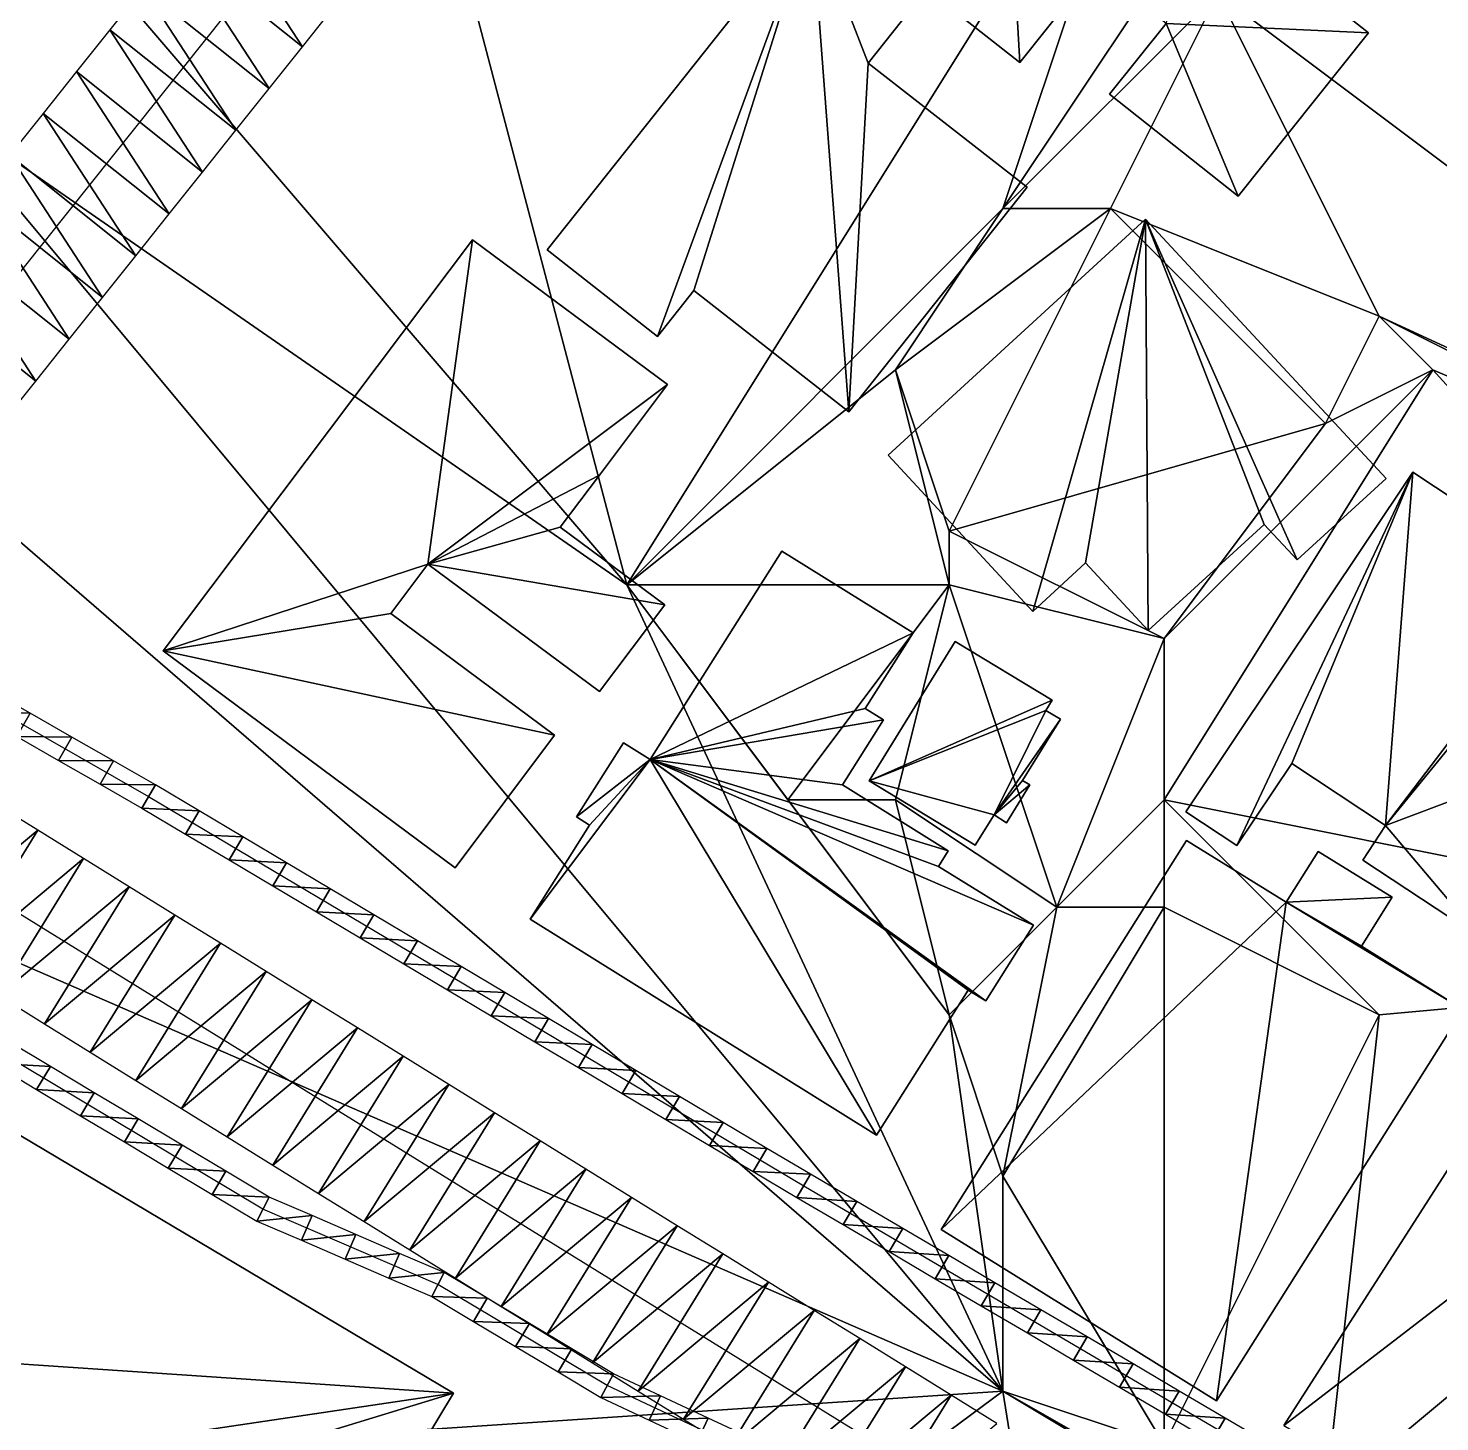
# Model space of a CAD drawing. Header units: metres. Extents: x -1103 to 901, y -902 to 905.
# Drawn here: x -1052.3 to -999.7, y 146.9 to 198.7 of the extents above; entities that cross this region are included whole.
import ezdxf

# ---------------------------------------------------------------- set-up
doc = ezdxf.new("R2010")
doc.units = ezdxf.units.M
for name, color, linetype in [('OSM_BUILDING_FOOTPRINTS', 7, 'CONTINUOUS'), ('OSM_BUILDING_ROOFS', 1, 'CONTINUOUS'), ('OSM_BUILDING_WALLS', 8, 'CONTINUOUS'), ('OSM_PATH_AXES', 30, 'CONTINUOUS'), ('OSM_PATH_SURFACE', 30, 'CONTINUOUS'), ('OSM_ROAD_AXES', 2, 'CONTINUOUS'), ('OSM_ROAD_SURFACE', 9, 'CONTINUOUS'), ('OSM_TERRAIN', 3, 'CONTINUOUS')]:
    doc.layers.add(name, color=color, linetype=linetype)

msp = doc.modelspace()

# ---------------------------------------------------------------- linework, layer by layer
at = {"layer": 'OSM_BUILDING_FOOTPRINTS'}
for points in [[(-1022.108, 202.735, 16.074), (-1016.106, 210.266, 16.074), (-1015.343, 211.217, 16.074), (-1013.011, 209.381, 16.074), (-1013.365, 208.95, 16.074), (-1008.954, 205.489, 16.074), (-1010.225, 203.896, 16.074), (-1015.365, 197.438, 16.074), (-1022.108, 202.735, 16.074)], [(-1012.038, 196.254, 16.247), (-1009.927, 198.886, 16.247), (-1012.104, 200.612, 16.247), (-1009.363, 204.051, 16.247), (-1002.388, 198.533, 16.247), (-1007.241, 192.461, 16.247), (-1012.038, 196.254, 16.247)], [(-1032.963, 190.459, 16.047), (-1023.125, 202.856, 16.047), (-1019.157, 199.749, 16.047), (-1021.014, 197.415, 16.047), (-1015.1, 192.793, 16.047), (-1021.732, 184.432, 16.047), (-1027.502, 188.955, 16.047), (-1028.862, 187.241, 16.047), (-1032.963, 190.459, 16.047)], [(-1020.273, 182.818, 16.334), (-1010.689, 191.599, 16.334), (-1001.736, 181.955, 16.334), (-1005.052, 178.925, 16.334), (-1006.279, 180.241, 16.334), (-1010.59, 176.304, 16.334), (-1012.922, 178.814, 16.334), (-1014.89, 177.012, 16.334), (-1020.273, 182.818, 16.334)], [(-1047.255, 175.54, 16), (-1035.737, 190.835, 16), (-1028.486, 185.449, 16), (-1031.017, 182.076, 16), (-1032.476, 180.141, 16), (-1028.585, 177.255, 16), (-1031.017, 174.025, 16), (-1037.406, 178.77, 16), (-1038.788, 176.934, 16), (-1032.686, 172.4, 16), (-1036.389, 167.467, 16), (-1047.255, 175.54, 16)], [(-1009.197, 169.558, 16.932), (-1000.741, 182.188, 16.932), (-994.761, 178.24, 16.932), (-997.115, 174.723, 16.932), (-993.324, 172.224, 16.932), (-998.242, 164.88, 16.932), (-1002.609, 167.756, 16.932), (-1001.758, 169.038, 16.932), (-1005.251, 171.35, 16.932), (-1007.295, 168.297, 16.932), (-1009.197, 169.558, 16.932)], [(-1024.23, 179.256, 16.058), (-1019.344, 176.215, 16.058), (-1021.124, 173.395, 16.058), (-1020.45, 172.975, 16.058), (-1021.975, 170.553, 16.058), (-1018.04, 168.098, 16.058), (-1018.404, 167.523, 16.058), (-1014.867, 165.333, 16.058), (-1016.636, 162.524, 16.058), (-1017.288, 162.922, 16.058), (-1020.703, 157.526, 16.058), (-1033.592, 165.554, 16.058), (-1031.382, 169.06, 16.058), (-1031.868, 169.37, 16.058), (-1030.122, 172.123, 16.058), (-1029.127, 171.504, 16.058), (-1024.23, 179.256, 16.058)], [(-1020.98, 170.708, 16.302), (-1017.034, 168.308, 16.302), (-1016.326, 169.436, 16.302), (-1015.862, 169.149, 16.302), (-1015, 170.553, 16.302), (-1015.276, 170.719, 16.302), (-1013.861, 172.997, 16.302), (-1014.403, 173.318, 16.302), (-1014.171, 173.705, 16.302), (-1017.775, 175.895, 16.302), (-1020.98, 170.708, 16.302)], [(-998.917, 157.05, 16.455), (-1005.549, 146.721, 16.455), (-989.432, 137.189, 16.455), (-982.225, 138.206, 16.455), (-961.544, 159.208, 16.455), (-961.433, 163.642, 16.455), (-980.744, 174.878, 16.455), (-984.403, 167.269, 16.455), (-980.059, 165.345, 16.455), (-978.92, 166.595, 16.455), (-973.316, 162.503, 16.455), (-976.632, 157.173, 16.455), (-980.976, 160.91, 16.455), (-987.94, 154.441, 16.455), (-986.116, 152.859, 16.455), (-987.144, 151.941, 16.455), (-994.23, 155.923, 16.455), (-994.915, 154.894, 16.455), (-998.917, 157.05, 16.455)], [(-1009.164, 168.485, 16.377), (-1005.461, 166.185, 16.377), (-1004.267, 168.076, 16.377), (-1001.514, 166.373, 16.377), (-1002.653, 164.548, 16.377), (-998.872, 162.193, 16.377), (-1008.047, 147.639, 16.377), (-1018.294, 154.009, 16.377), (-1009.164, 168.485, 16.377)], [(-1060.685, 162.324, 16), (-1036.455, 147.915, 16), (-1043.363, 136.458, 16), (-1051.842, 141.501, 16), (-1050.57, 143.602, 16), (-1053.566, 145.382, 16), (-1054.837, 143.281, 16), (-1056.363, 144.188, 16), (-1056.86, 143.369, 16), (-1068.091, 150.049, 16), (-1060.685, 162.324, 16)]]:
    msp.add_polyline3d(points, close=True, dxfattribs=at)
at = {"layer": 'OSM_BUILDING_ROOFS'}
for points in [[(-1016.106, 210.266, 30.874), (-1022.108, 202.735, 30.874), (-1015.365, 197.438, 30.874)], [(-1016.106, 210.266, 30.874), (-1015.365, 197.438, 30.874), (-1010.225, 203.896, 30.874)], [(-1009.927, 198.886, 27.847), (-1002.388, 198.533, 27.847), (-1009.363, 204.051, 27.847)], [(-1023.125, 202.856, 30.847), (-1032.963, 190.459, 30.847), (-1028.862, 187.241, 30.847)], [(-1023.125, 202.856, 30.847), (-1028.862, 187.241, 30.847), (-1027.502, 188.955, 30.847)], [(-1023.125, 202.856, 30.847), (-1027.502, 188.955, 30.847), (-1021.732, 184.432, 30.847)], [(-1021.014, 197.415, 30.847), (-1019.157, 199.749, 30.847), (-1023.125, 202.856, 30.847)], [(-1021.014, 197.415, 30.847), (-1023.125, 202.856, 30.847), (-1021.732, 184.432, 30.847)], [(-1009.927, 198.886, 27.847), (-1012.038, 196.254, 27.847), (-1007.241, 192.461, 27.847)], [(-1009.927, 198.886, 27.847), (-1007.241, 192.461, 27.847), (-1002.388, 198.533, 27.847)], [(-1021.732, 184.432, 30.847), (-1015.1, 192.793, 30.847), (-1021.014, 197.415, 30.847)], [(-1010.689, 191.599, 31.134), (-1020.273, 182.818, 31.134), (-1014.89, 177.012, 31.134)], [(-1010.689, 191.599, 31.134), (-1014.89, 177.012, 31.134), (-1012.922, 178.814, 31.134)], [(-1010.689, 191.599, 31.134), (-1012.922, 178.814, 31.134), (-1010.59, 176.304, 31.134)], [(-1010.689, 191.599, 31.134), (-1010.59, 176.304, 31.134), (-1006.279, 180.241, 31.134)], [(-1010.689, 191.599, 31.134), (-1006.279, 180.241, 31.134), (-1005.052, 178.925, 31.134)], [(-1010.689, 191.599, 31.134), (-1005.052, 178.925, 31.134), (-1001.736, 181.955, 31.134)], [(-1037.406, 178.77, 27.6), (-1035.737, 190.835, 27.6), (-1047.255, 175.54, 27.6)], [(-1037.406, 178.77, 27.6), (-1028.486, 185.449, 27.6), (-1035.737, 190.835, 27.6)], [(-1037.406, 178.77, 27.6), (-1031.017, 182.076, 27.6), (-1028.486, 185.449, 27.6)], [(-1037.406, 178.77, 27.6), (-1032.476, 180.141, 27.6), (-1031.017, 182.076, 27.6)], [(-1000.741, 182.188, 31.732), (-1009.197, 169.558, 31.732), (-1007.295, 168.297, 31.732)], [(-1000.741, 182.188, 31.732), (-1007.295, 168.297, 31.732), (-1005.251, 171.35, 31.732)], [(-1000.741, 182.188, 31.732), (-1005.251, 171.35, 31.732), (-1001.758, 169.038, 31.732)], [(-1001.758, 169.038, 31.732), (-994.761, 178.24, 31.732), (-1000.741, 182.188, 31.732)], [(-1037.406, 178.77, 27.6), (-1028.585, 177.255, 27.6), (-1032.476, 180.141, 27.6)], [(-1019.344, 176.215, 30.858), (-1024.23, 179.256, 30.858), (-1029.127, 171.504, 30.858)], [(-1047.255, 175.54, 27.6), (-1038.788, 176.934, 27.6), (-1037.406, 178.77, 27.6)], [(-1037.406, 178.77, 27.6), (-1031.017, 174.025, 27.6), (-1028.585, 177.255, 27.6)], [(-1001.758, 169.038, 31.732), (-997.115, 174.723, 31.732), (-994.761, 178.24, 31.732)], [(-1047.255, 175.54, 27.6), (-1032.686, 172.4, 27.6), (-1038.788, 176.934, 27.6)], [(-1029.127, 171.504, 30.858), (-1021.124, 173.395, 30.858), (-1019.344, 176.215, 30.858)], [(-1047.255, 175.54, 27.6), (-1036.389, 167.467, 27.6), (-1032.686, 172.4, 27.6)], [(-1014.171, 173.705, 26.302), (-1017.775, 175.895, 26.302), (-1020.98, 170.708, 26.302)], [(-1001.758, 169.038, 31.732), (-993.324, 172.224, 31.732), (-997.115, 174.723, 31.732)], [(-1029.127, 171.504, 30.858), (-1020.45, 172.975, 30.858), (-1021.124, 173.395, 30.858)], [(-1014.403, 173.318, 26.302), (-1014.171, 173.705, 26.302), (-1020.98, 170.708, 26.302)], [(-1029.127, 171.504, 30.858), (-1021.975, 170.553, 30.858), (-1020.45, 172.975, 30.858)], [(-1014.403, 173.318, 26.302), (-1020.98, 170.708, 26.302), (-1016.326, 169.436, 26.302)], [(-1016.326, 169.436, 26.302), (-1013.861, 172.997, 26.302), (-1014.403, 173.318, 26.302)], [(-1016.326, 169.436, 26.302), (-1015.276, 170.719, 26.302), (-1013.861, 172.997, 26.302)], [(-1029.127, 171.504, 30.858), (-1030.122, 172.123, 30.858), (-1031.868, 169.37, 30.858)], [(-1001.758, 169.038, 31.732), (-998.242, 164.88, 31.732), (-993.324, 172.224, 31.732)], [(-1029.127, 171.504, 30.858), (-1031.382, 169.06, 30.858), (-1033.592, 165.554, 30.858)], [(-1029.127, 171.504, 30.858), (-1033.592, 165.554, 30.858), (-1020.703, 157.526, 30.858)], [(-1029.127, 171.504, 30.858), (-1031.868, 169.37, 30.858), (-1031.382, 169.06, 30.858)], [(-1029.127, 171.504, 30.858), (-1020.703, 157.526, 30.858), (-1017.288, 162.922, 30.858)], [(-1029.127, 171.504, 30.858), (-1017.288, 162.922, 30.858), (-1016.636, 162.524, 30.858)], [(-1029.127, 171.504, 30.858), (-1016.636, 162.524, 30.858), (-1014.867, 165.333, 30.858)], [(-1029.127, 171.504, 30.858), (-1014.867, 165.333, 30.858), (-1018.404, 167.523, 30.858)], [(-1029.127, 171.504, 30.858), (-1018.404, 167.523, 30.858), (-1018.04, 168.098, 30.858)], [(-1029.127, 171.504, 30.858), (-1018.04, 168.098, 30.858), (-1021.975, 170.553, 30.858)], [(-1020.98, 170.708, 26.302), (-1017.034, 168.308, 26.302), (-1016.326, 169.436, 26.302)], [(-1016.326, 169.436, 26.302), (-1015, 170.553, 26.302), (-1015.276, 170.719, 26.302)], [(-1016.326, 169.436, 26.302), (-1015.862, 169.149, 26.302), (-1015, 170.553, 26.302)], [(-1001.758, 169.038, 31.732), (-1002.609, 167.756, 31.732), (-998.242, 164.88, 31.732)], [(-1005.461, 166.185, 27.977), (-1009.164, 168.485, 27.977), (-1018.294, 154.009, 27.977)], [(-1005.461, 166.185, 27.977), (-1001.514, 166.373, 27.977), (-1004.267, 168.076, 27.977)], [(-1005.461, 166.185, 27.977), (-1018.294, 154.009, 27.977), (-1008.047, 147.639, 27.977)], [(-1005.461, 166.185, 27.977), (-1008.047, 147.639, 27.977), (-998.872, 162.193, 27.977)], [(-1005.461, 166.185, 27.977), (-1002.653, 164.548, 27.977), (-1001.514, 166.373, 27.977)], [(-1005.461, 166.185, 27.977), (-998.872, 162.193, 27.977), (-1002.653, 164.548, 27.977)], [(-1036.455, 147.915, 27.6), (-1060.685, 162.324, 27.6), (-1068.091, 150.049, 27.6)], [(-994.915, 154.894, 31.255), (-998.917, 157.05, 31.255), (-1005.549, 146.721, 31.255)], [(-994.915, 154.894, 31.255), (-1005.549, 146.721, 31.255), (-989.432, 137.189, 31.255)], [(-1053.566, 145.382, 27.6), (-1036.455, 147.915, 27.6), (-1068.091, 150.049, 27.6)], [(-1053.566, 145.382, 27.6), (-1050.57, 143.602, 27.6), (-1036.455, 147.915, 27.6)], [(-1050.57, 143.602, 27.6), (-1043.363, 136.458, 27.6), (-1036.455, 147.915, 27.6)]]:
    msp.add_3dface(points, dxfattribs=at)
at = {"layer": 'OSM_BUILDING_WALLS'}
for points in [[(-1015.365, 197.438, 16.074), (-1010.225, 203.896, 16.074), (-1010.225, 203.896, 30.874)], [(-1015.365, 197.438, 16.074), (-1010.225, 203.896, 30.874), (-1015.365, 197.438, 30.874)], [(-1002.388, 198.533, 16.247), (-1009.363, 204.051, 16.247), (-1009.363, 204.051, 27.847)], [(-1002.388, 198.533, 16.247), (-1009.363, 204.051, 27.847), (-1002.388, 198.533, 27.847)], [(-1023.125, 202.856, 16.047), (-1032.963, 190.459, 16.047), (-1032.963, 190.459, 30.847)], [(-1023.125, 202.856, 16.047), (-1032.963, 190.459, 30.847), (-1023.125, 202.856, 30.847)], [(-1022.108, 202.735, 16.074), (-1015.365, 197.438, 16.074), (-1015.365, 197.438, 30.874)], [(-1022.108, 202.735, 16.074), (-1015.365, 197.438, 30.874), (-1022.108, 202.735, 30.874)], [(-1021.014, 197.415, 16.047), (-1019.157, 199.749, 16.047), (-1019.157, 199.749, 30.847)], [(-1021.014, 197.415, 16.047), (-1019.157, 199.749, 30.847), (-1021.014, 197.415, 30.847)], [(-1009.927, 198.886, 16.247), (-1012.038, 196.254, 16.247), (-1012.038, 196.254, 27.847)], [(-1009.927, 198.886, 16.247), (-1012.038, 196.254, 27.847), (-1009.927, 198.886, 27.847)], [(-1007.241, 192.461, 16.247), (-1002.388, 198.533, 16.247), (-1002.388, 198.533, 27.847)], [(-1007.241, 192.461, 16.247), (-1002.388, 198.533, 27.847), (-1007.241, 192.461, 27.847)], [(-1015.1, 192.793, 16.047), (-1021.014, 197.415, 16.047), (-1021.014, 197.415, 30.847)], [(-1015.1, 192.793, 16.047), (-1021.014, 197.415, 30.847), (-1015.1, 192.793, 30.847)], [(-1012.038, 196.254, 16.247), (-1007.241, 192.461, 16.247), (-1007.241, 192.461, 27.847)], [(-1012.038, 196.254, 16.247), (-1007.241, 192.461, 27.847), (-1012.038, 196.254, 27.847)], [(-1021.732, 184.432, 16.047), (-1015.1, 192.793, 16.047), (-1015.1, 192.793, 30.847)], [(-1021.732, 184.432, 16.047), (-1015.1, 192.793, 30.847), (-1021.732, 184.432, 30.847)], [(-1010.689, 191.599, 16.334), (-1020.273, 182.818, 16.334), (-1020.273, 182.818, 31.134)], [(-1010.689, 191.599, 16.334), (-1020.273, 182.818, 31.134), (-1010.689, 191.599, 31.134)], [(-1001.736, 181.955, 16.334), (-1010.689, 191.599, 16.334), (-1010.689, 191.599, 31.134)], [(-1001.736, 181.955, 16.334), (-1010.689, 191.599, 31.134), (-1001.736, 181.955, 31.134)], [(-1035.737, 190.835, 16), (-1047.255, 175.54, 16), (-1047.255, 175.54, 27.6)], [(-1035.737, 190.835, 16), (-1047.255, 175.54, 27.6), (-1035.737, 190.835, 27.6)], [(-1028.486, 185.449, 16), (-1035.737, 190.835, 16), (-1035.737, 190.835, 27.6)], [(-1028.486, 185.449, 16), (-1035.737, 190.835, 27.6), (-1028.486, 185.449, 27.6)], [(-1032.963, 190.459, 16.047), (-1028.862, 187.241, 16.047), (-1028.862, 187.241, 30.847)], [(-1032.963, 190.459, 16.047), (-1028.862, 187.241, 30.847), (-1032.963, 190.459, 30.847)], [(-1028.862, 187.241, 16.047), (-1027.502, 188.955, 16.047), (-1027.502, 188.955, 30.847)], [(-1028.862, 187.241, 16.047), (-1027.502, 188.955, 30.847), (-1028.862, 187.241, 30.847)], [(-1027.502, 188.955, 16.047), (-1021.732, 184.432, 16.047), (-1021.732, 184.432, 30.847)], [(-1027.502, 188.955, 16.047), (-1021.732, 184.432, 30.847), (-1027.502, 188.955, 30.847)], [(-1031.017, 182.076, 16), (-1028.486, 185.449, 16), (-1028.486, 185.449, 27.6)], [(-1031.017, 182.076, 16), (-1028.486, 185.449, 27.6), (-1031.017, 182.076, 27.6)], [(-1020.273, 182.818, 16.334), (-1014.89, 177.012, 16.334), (-1014.89, 177.012, 31.134)], [(-1020.273, 182.818, 16.334), (-1014.89, 177.012, 31.134), (-1020.273, 182.818, 31.134)], [(-1032.476, 180.141, 16), (-1031.017, 182.076, 16), (-1031.017, 182.076, 27.6)], [(-1032.476, 180.141, 16), (-1031.017, 182.076, 27.6), (-1032.476, 180.141, 27.6)], [(-1000.741, 182.188, 16.932), (-1009.197, 169.558, 16.932), (-1009.197, 169.558, 31.732)], [(-1000.741, 182.188, 16.932), (-1009.197, 169.558, 31.732), (-1000.741, 182.188, 31.732)], [(-1005.052, 178.925, 16.334), (-1001.736, 181.955, 16.334), (-1001.736, 181.955, 31.134)], [(-1005.052, 178.925, 16.334), (-1001.736, 181.955, 31.134), (-1005.052, 178.925, 31.134)], [(-994.761, 178.24, 16.932), (-1000.741, 182.188, 16.932), (-1000.741, 182.188, 31.732)], [(-994.761, 178.24, 16.932), (-1000.741, 182.188, 31.732), (-994.761, 178.24, 31.732)], [(-1010.59, 176.304, 16.334), (-1006.279, 180.241, 16.334), (-1006.279, 180.241, 31.134)], [(-1010.59, 176.304, 16.334), (-1006.279, 180.241, 31.134), (-1010.59, 176.304, 31.134)], [(-1006.279, 180.241, 16.334), (-1005.052, 178.925, 16.334), (-1005.052, 178.925, 31.134)], [(-1006.279, 180.241, 16.334), (-1005.052, 178.925, 31.134), (-1006.279, 180.241, 31.134)], [(-1028.585, 177.255, 16), (-1032.476, 180.141, 16), (-1032.476, 180.141, 27.6)], [(-1028.585, 177.255, 16), (-1032.476, 180.141, 27.6), (-1028.585, 177.255, 27.6)], [(-1024.23, 179.256, 16.058), (-1029.127, 171.504, 16.058), (-1029.127, 171.504, 30.858)], [(-1024.23, 179.256, 16.058), (-1029.127, 171.504, 30.858), (-1024.23, 179.256, 30.858)], [(-1019.344, 176.215, 16.058), (-1024.23, 179.256, 16.058), (-1024.23, 179.256, 30.858)], [(-1019.344, 176.215, 16.058), (-1024.23, 179.256, 30.858), (-1019.344, 176.215, 30.858)], [(-1038.788, 176.934, 16), (-1037.406, 178.77, 16), (-1037.406, 178.77, 27.6)], [(-1038.788, 176.934, 16), (-1037.406, 178.77, 27.6), (-1038.788, 176.934, 27.6)], [(-1037.406, 178.77, 16), (-1031.017, 174.025, 16), (-1031.017, 174.025, 27.6)], [(-1037.406, 178.77, 16), (-1031.017, 174.025, 27.6), (-1037.406, 178.77, 27.6)], [(-1014.89, 177.012, 16.334), (-1012.922, 178.814, 16.334), (-1012.922, 178.814, 31.134)], [(-1014.89, 177.012, 16.334), (-1012.922, 178.814, 31.134), (-1014.89, 177.012, 31.134)], [(-1012.922, 178.814, 16.334), (-1010.59, 176.304, 16.334), (-1010.59, 176.304, 31.134)], [(-1012.922, 178.814, 16.334), (-1010.59, 176.304, 31.134), (-1012.922, 178.814, 31.134)], [(-1031.017, 174.025, 16), (-1028.585, 177.255, 16), (-1028.585, 177.255, 27.6)], [(-1031.017, 174.025, 16), (-1028.585, 177.255, 27.6), (-1031.017, 174.025, 27.6)], [(-1032.686, 172.4, 16), (-1038.788, 176.934, 16), (-1038.788, 176.934, 27.6)], [(-1032.686, 172.4, 16), (-1038.788, 176.934, 27.6), (-1032.686, 172.4, 27.6)], [(-1021.124, 173.395, 16.058), (-1019.344, 176.215, 16.058), (-1019.344, 176.215, 30.858)], [(-1021.124, 173.395, 16.058), (-1019.344, 176.215, 30.858), (-1021.124, 173.395, 30.858)], [(-1047.255, 175.54, 16), (-1036.389, 167.467, 16), (-1036.389, 167.467, 27.6)], [(-1047.255, 175.54, 16), (-1036.389, 167.467, 27.6), (-1047.255, 175.54, 27.6)], [(-1017.775, 175.895, 16.302), (-1020.98, 170.708, 16.302), (-1020.98, 170.708, 26.302)], [(-1017.775, 175.895, 16.302), (-1020.98, 170.708, 26.302), (-1017.775, 175.895, 26.302)], [(-1014.171, 173.705, 16.302), (-1017.775, 175.895, 16.302), (-1017.775, 175.895, 26.302)], [(-1014.171, 173.705, 16.302), (-1017.775, 175.895, 26.302), (-1014.171, 173.705, 26.302)], [(-1020.45, 172.975, 16.058), (-1021.124, 173.395, 16.058), (-1021.124, 173.395, 30.858)], [(-1020.45, 172.975, 16.058), (-1021.124, 173.395, 30.858), (-1020.45, 172.975, 30.858)], [(-1014.403, 173.318, 16.302), (-1014.171, 173.705, 16.302), (-1014.171, 173.705, 26.302)], [(-1014.403, 173.318, 16.302), (-1014.171, 173.705, 26.302), (-1014.403, 173.318, 26.302)], [(-1021.975, 170.553, 16.058), (-1020.45, 172.975, 16.058), (-1020.45, 172.975, 30.858)], [(-1021.975, 170.553, 16.058), (-1020.45, 172.975, 30.858), (-1021.975, 170.553, 30.858)], [(-1015.276, 170.719, 16.302), (-1013.861, 172.997, 16.302), (-1013.861, 172.997, 26.302)], [(-1015.276, 170.719, 16.302), (-1013.861, 172.997, 26.302), (-1015.276, 170.719, 26.302)], [(-1013.861, 172.997, 16.302), (-1014.403, 173.318, 16.302), (-1014.403, 173.318, 26.302)], [(-1013.861, 172.997, 16.302), (-1014.403, 173.318, 26.302), (-1013.861, 172.997, 26.302)], [(-1036.389, 167.467, 16), (-1032.686, 172.4, 16), (-1032.686, 172.4, 27.6)], [(-1036.389, 167.467, 16), (-1032.686, 172.4, 27.6), (-1036.389, 167.467, 27.6)], [(-1030.122, 172.123, 16.058), (-1031.868, 169.37, 16.058), (-1031.868, 169.37, 30.858)], [(-1030.122, 172.123, 16.058), (-1031.868, 169.37, 30.858), (-1030.122, 172.123, 30.858)], [(-1029.127, 171.504, 16.058), (-1030.122, 172.123, 16.058), (-1030.122, 172.123, 30.858)], [(-1029.127, 171.504, 16.058), (-1030.122, 172.123, 30.858), (-1029.127, 171.504, 30.858)], [(-1007.295, 168.297, 16.932), (-1005.251, 171.35, 16.932), (-1005.251, 171.35, 31.732)], [(-1007.295, 168.297, 16.932), (-1005.251, 171.35, 31.732), (-1007.295, 168.297, 31.732)], [(-1005.251, 171.35, 16.932), (-1001.758, 169.038, 16.932), (-1001.758, 169.038, 31.732)], [(-1005.251, 171.35, 16.932), (-1001.758, 169.038, 31.732), (-1005.251, 171.35, 31.732)], [(-1018.04, 168.098, 16.058), (-1021.975, 170.553, 16.058), (-1021.975, 170.553, 30.858)], [(-1018.04, 168.098, 16.058), (-1021.975, 170.553, 30.858), (-1018.04, 168.098, 30.858)], [(-1020.98, 170.708, 16.302), (-1017.034, 168.308, 16.302), (-1017.034, 168.308, 26.302)], [(-1020.98, 170.708, 16.302), (-1017.034, 168.308, 26.302), (-1020.98, 170.708, 26.302)], [(-1015.862, 169.149, 16.302), (-1015, 170.553, 16.302), (-1015, 170.553, 26.302)], [(-1015.862, 169.149, 16.302), (-1015, 170.553, 26.302), (-1015.862, 169.149, 26.302)], [(-1015, 170.553, 16.302), (-1015.276, 170.719, 16.302), (-1015.276, 170.719, 26.302)], [(-1015, 170.553, 16.302), (-1015.276, 170.719, 26.302), (-1015, 170.553, 26.302)], [(-1031.868, 169.37, 16.058), (-1031.382, 169.06, 16.058), (-1031.382, 169.06, 30.858)], [(-1031.868, 169.37, 16.058), (-1031.382, 169.06, 30.858), (-1031.868, 169.37, 30.858)], [(-1017.034, 168.308, 16.302), (-1016.326, 169.436, 16.302), (-1016.326, 169.436, 26.302)], [(-1017.034, 168.308, 16.302), (-1016.326, 169.436, 26.302), (-1017.034, 168.308, 26.302)], [(-1016.326, 169.436, 16.302), (-1015.862, 169.149, 16.302), (-1015.862, 169.149, 26.302)], [(-1016.326, 169.436, 16.302), (-1015.862, 169.149, 26.302), (-1016.326, 169.436, 26.302)], [(-1009.197, 169.558, 16.932), (-1007.295, 168.297, 16.932), (-1007.295, 168.297, 31.732)], [(-1009.197, 169.558, 16.932), (-1007.295, 168.297, 31.732), (-1009.197, 169.558, 31.732)], [(-1031.382, 169.06, 16.058), (-1033.592, 165.554, 16.058), (-1033.592, 165.554, 30.858)], [(-1031.382, 169.06, 16.058), (-1033.592, 165.554, 30.858), (-1031.382, 169.06, 30.858)], [(-1001.758, 169.038, 16.932), (-1002.609, 167.756, 16.932), (-1002.609, 167.756, 31.732)], [(-1001.758, 169.038, 16.932), (-1002.609, 167.756, 31.732), (-1001.758, 169.038, 31.732)], [(-1009.164, 168.485, 16.377), (-1018.294, 154.009, 16.377), (-1018.294, 154.009, 27.977)], [(-1009.164, 168.485, 16.377), (-1018.294, 154.009, 27.977), (-1009.164, 168.485, 27.977)], [(-1005.461, 166.185, 16.377), (-1009.164, 168.485, 16.377), (-1009.164, 168.485, 27.977)], [(-1005.461, 166.185, 16.377), (-1009.164, 168.485, 27.977), (-1005.461, 166.185, 27.977)], [(-1018.404, 167.523, 16.058), (-1018.04, 168.098, 16.058), (-1018.04, 168.098, 30.858)], [(-1018.404, 167.523, 16.058), (-1018.04, 168.098, 30.858), (-1018.404, 167.523, 30.858)], [(-1004.267, 168.076, 16.377), (-1005.461, 166.185, 16.377), (-1005.461, 166.185, 27.977)], [(-1004.267, 168.076, 16.377), (-1005.461, 166.185, 27.977), (-1004.267, 168.076, 27.977)], [(-1001.514, 166.373, 16.377), (-1004.267, 168.076, 16.377), (-1004.267, 168.076, 27.977)], [(-1001.514, 166.373, 16.377), (-1004.267, 168.076, 27.977), (-1001.514, 166.373, 27.977)], [(-1002.609, 167.756, 16.932), (-998.242, 164.88, 16.932), (-998.242, 164.88, 31.732)], [(-1002.609, 167.756, 16.932), (-998.242, 164.88, 31.732), (-1002.609, 167.756, 31.732)], [(-1014.867, 165.333, 16.058), (-1018.404, 167.523, 16.058), (-1018.404, 167.523, 30.858)], [(-1014.867, 165.333, 16.058), (-1018.404, 167.523, 30.858), (-1014.867, 165.333, 30.858)], [(-1002.653, 164.548, 16.377), (-1001.514, 166.373, 16.377), (-1001.514, 166.373, 27.977)], [(-1002.653, 164.548, 16.377), (-1001.514, 166.373, 27.977), (-1002.653, 164.548, 27.977)], [(-1033.592, 165.554, 16.058), (-1020.703, 157.526, 16.058), (-1020.703, 157.526, 30.858)], [(-1033.592, 165.554, 16.058), (-1020.703, 157.526, 30.858), (-1033.592, 165.554, 30.858)], [(-1016.636, 162.524, 16.058), (-1014.867, 165.333, 16.058), (-1014.867, 165.333, 30.858)], [(-1016.636, 162.524, 16.058), (-1014.867, 165.333, 30.858), (-1016.636, 162.524, 30.858)], [(-998.872, 162.193, 16.377), (-1002.653, 164.548, 16.377), (-1002.653, 164.548, 27.977)], [(-998.872, 162.193, 16.377), (-1002.653, 164.548, 27.977), (-998.872, 162.193, 27.977)], [(-1020.703, 157.526, 16.058), (-1017.288, 162.922, 16.058), (-1017.288, 162.922, 30.858)], [(-1020.703, 157.526, 16.058), (-1017.288, 162.922, 30.858), (-1020.703, 157.526, 30.858)], [(-1017.288, 162.922, 16.058), (-1016.636, 162.524, 16.058), (-1016.636, 162.524, 30.858)], [(-1017.288, 162.922, 16.058), (-1016.636, 162.524, 30.858), (-1017.288, 162.922, 30.858)], [(-1036.455, 147.915, 16), (-1060.685, 162.324, 16), (-1060.685, 162.324, 27.6)], [(-1036.455, 147.915, 16), (-1060.685, 162.324, 27.6), (-1036.455, 147.915, 27.6)], [(-1008.047, 147.639, 16.377), (-998.872, 162.193, 16.377), (-998.872, 162.193, 27.977)], [(-1008.047, 147.639, 16.377), (-998.872, 162.193, 27.977), (-1008.047, 147.639, 27.977)], [(-998.917, 157.05, 16.455), (-1005.549, 146.721, 16.455), (-1005.549, 146.721, 31.255)], [(-998.917, 157.05, 16.455), (-1005.549, 146.721, 31.255), (-998.917, 157.05, 31.255)], [(-1018.294, 154.009, 16.377), (-1008.047, 147.639, 16.377), (-1008.047, 147.639, 27.977)], [(-1018.294, 154.009, 16.377), (-1008.047, 147.639, 27.977), (-1018.294, 154.009, 27.977)], [(-1043.363, 136.458, 16), (-1036.455, 147.915, 16), (-1036.455, 147.915, 27.6)], [(-1043.363, 136.458, 16), (-1036.455, 147.915, 27.6), (-1043.363, 136.458, 27.6)]]:
    msp.add_3dface(points, dxfattribs=at)
at = {"layer": 'OSM_PATH_AXES'}
for points in [[(-1100, 200.897, 16.866), (-1098.711, 200.09, 16.961), (-1062.343, 178.448, 18.011), (-1061.78, 178.117, 18.008), (-1047.796, 170.121, 18.004), (-1023.412, 155.634, 18.006), (-995.976, 139.5, 18.507), (-981.639, 129.58, 18.177), (-966.805, 120.324, 18.023)], [(-958.05, 105.317, 18.452), (-980.876, 119.738, 18.084), (-996.341, 130.719, 18.123), (-1009.572, 138.106, 18.052), (-1014.745, 140.705, 18.026), (-1030.729, 148.203, 18.022), (-1037.03, 151.963, 18.025), (-1043.54, 154.771, 18.028), (-1068.047, 169.402, 18.191), (-1092.642, 187.118, 17.752), (-1099.131, 191.232, 17.603), (-1100, 191.746, 17.606)]]:
    msp.add_polyline3d(points, dxfattribs=at)
at = {"layer": 'OSM_PATH_SURFACE'}
for points in [[(-1054.259, 173.241, 18.086), (-1052.209, 173.22, 18.082), (-1053.763, 174.109, 18.082)], [(-1054.259, 173.241, 18.086), (-1052.706, 172.352, 18.086), (-1052.209, 173.22, 18.082)], [(-1052.706, 172.352, 18.086), (-1050.656, 172.332, 18.082), (-1052.209, 173.22, 18.082)], [(-1052.706, 172.352, 18.086), (-1051.152, 171.464, 18.086), (-1050.656, 172.332, 18.082)], [(-1051.152, 171.464, 18.086), (-1049.102, 171.444, 18.082), (-1050.656, 172.332, 18.082)], [(-1051.152, 171.464, 18.086), (-1049.598, 170.576, 18.086), (-1049.102, 171.444, 18.082)], [(-1049.598, 170.576, 18.086), (-1047.545, 170.553, 18.082), (-1049.102, 171.444, 18.082)], [(-1049.598, 170.576, 18.086), (-1048.048, 169.689, 18.086), (-1047.545, 170.553, 18.082)], [(-1048.048, 169.689, 18.086), (-1045.915, 169.585, 18.082), (-1047.545, 170.553, 18.082)], [(-1048.048, 169.689, 18.086), (-1046.426, 168.726, 18.087), (-1045.915, 169.585, 18.082)], [(-1046.426, 168.726, 18.087), (-1044.29, 168.62, 18.083), (-1045.915, 169.585, 18.082)], [(-1046.426, 168.726, 18.087), (-1044.801, 167.76, 18.087), (-1044.29, 168.62, 18.083)], [(-1044.801, 167.76, 18.087), (-1042.664, 167.654, 18.083), (-1044.29, 168.62, 18.083)], [(-1044.801, 167.76, 18.087), (-1043.175, 166.794, 18.087), (-1042.664, 167.654, 18.083)], [(-1043.175, 166.794, 18.087), (-1041.038, 166.688, 18.083), (-1042.664, 167.654, 18.083)], [(-1043.175, 166.794, 18.087), (-1041.549, 165.828, 18.088), (-1041.038, 166.688, 18.083)], [(-1041.549, 165.828, 18.088), (-1039.413, 165.722, 18.083), (-1041.038, 166.688, 18.083)], [(-1041.549, 165.828, 18.088), (-1039.924, 164.862, 18.088), (-1039.413, 165.722, 18.083)], [(-1039.924, 164.862, 18.088), (-1037.787, 164.756, 18.084), (-1039.413, 165.722, 18.083)], [(-1039.924, 164.862, 18.088), (-1038.298, 163.897, 18.088), (-1037.787, 164.756, 18.084)], [(-1038.298, 163.897, 18.088), (-1036.161, 163.791, 18.084), (-1037.787, 164.756, 18.084)], [(-1038.298, 163.897, 18.088), (-1036.672, 162.931, 18.088), (-1036.161, 163.791, 18.084)], [(-1036.672, 162.931, 18.088), (-1034.536, 162.825, 18.084), (-1036.161, 163.791, 18.084)], [(-1036.672, 162.931, 18.088), (-1035.047, 161.965, 18.089), (-1034.536, 162.825, 18.084)], [(-1035.047, 161.965, 18.089), (-1032.91, 161.859, 18.085), (-1034.536, 162.825, 18.084)], [(-1035.047, 161.965, 18.089), (-1033.421, 160.999, 18.089), (-1032.91, 161.859, 18.085)], [(-1033.421, 160.999, 18.089), (-1031.285, 160.893, 18.085), (-1032.91, 161.859, 18.085)], [(-1051.453, 160.078, 18.114), (-1053.087, 161.053, 18.115), (-1053.599, 160.194, 18.114)], [(-1033.421, 160.999, 18.089), (-1031.795, 160.034, 18.089), (-1031.285, 160.893, 18.085)], [(-1031.795, 160.034, 18.089), (-1029.659, 159.927, 18.085), (-1031.285, 160.893, 18.085)], [(-1051.453, 160.078, 18.114), (-1053.599, 160.194, 18.114), (-1051.966, 159.219, 18.113)], [(-1049.819, 159.102, 18.113), (-1051.453, 160.078, 18.114), (-1051.966, 159.219, 18.113)], [(-1031.795, 160.034, 18.089), (-1030.17, 159.068, 18.089), (-1029.659, 159.927, 18.085)], [(-1030.17, 159.068, 18.089), (-1028.033, 158.962, 18.084), (-1029.659, 159.927, 18.085)], [(-1049.819, 159.102, 18.113), (-1051.966, 159.219, 18.113), (-1050.332, 158.244, 18.112)], [(-1048.185, 158.127, 18.112), (-1049.819, 159.102, 18.113), (-1050.332, 158.244, 18.112)], [(-1030.17, 159.068, 18.089), (-1028.544, 158.102, 18.09), (-1028.033, 158.962, 18.084)], [(-1028.544, 158.102, 18.09), (-1026.408, 157.996, 18.083), (-1028.033, 158.962, 18.084)], [(-1048.185, 158.127, 18.112), (-1050.332, 158.244, 18.112), (-1048.698, 157.268, 18.111)], [(-1046.552, 157.152, 18.111), (-1048.185, 158.127, 18.112), (-1048.698, 157.268, 18.111)], [(-1028.544, 158.102, 18.09), (-1026.918, 157.136, 18.09), (-1026.408, 157.996, 18.083)], [(-1026.918, 157.136, 18.09), (-1024.782, 157.03, 18.083), (-1026.408, 157.996, 18.083)], [(-1046.552, 157.152, 18.111), (-1048.698, 157.268, 18.111), (-1047.064, 156.293, 18.11)], [(-1044.918, 156.176, 18.11), (-1046.552, 157.152, 18.111), (-1047.064, 156.293, 18.11)], [(-1026.918, 157.136, 18.09), (-1025.293, 156.17, 18.09), (-1024.782, 157.03, 18.083)], [(-1025.293, 156.17, 18.09), (-1023.157, 156.065, 18.082), (-1024.782, 157.03, 18.083)], [(-1044.918, 156.176, 18.11), (-1047.064, 156.293, 18.11), (-1045.431, 155.318, 18.109)], [(-1043.312, 155.216, 18.109), (-1044.918, 156.176, 18.11), (-1045.431, 155.318, 18.109)], [(-1025.293, 156.17, 18.09), (-1023.666, 155.204, 18.089), (-1023.157, 156.065, 18.082)], [(-1023.666, 155.204, 18.089), (-1021.443, 155.057, 18.085), (-1023.157, 156.065, 18.082)], [(-1043.312, 155.216, 18.109), (-1045.431, 155.318, 18.109), (-1043.769, 154.327, 18.108)], [(-1041.715, 154.528, 18.108), (-1043.312, 155.216, 18.109), (-1043.769, 154.327, 18.108)], [(-1023.666, 155.204, 18.089), (-1021.95, 154.195, 18.088), (-1021.443, 155.057, 18.085)], [(-1021.95, 154.195, 18.088), (-1019.729, 154.049, 18.093), (-1021.443, 155.057, 18.085)], [(-1041.715, 154.528, 18.108), (-1043.769, 154.327, 18.108), (-1042.111, 153.61, 18.107)], [(-1040.087, 153.826, 18.107), (-1041.715, 154.528, 18.108), (-1042.111, 153.61, 18.107)], [(-1021.95, 154.195, 18.088), (-1020.236, 153.187, 18.088), (-1019.729, 154.049, 18.093)], [(-1020.236, 153.187, 18.088), (-1018.014, 153.04, 18.103), (-1019.729, 154.049, 18.093)], [(-1040.087, 153.826, 18.107), (-1042.111, 153.61, 18.107), (-1040.483, 152.908, 18.106)], [(-1038.459, 153.124, 18.107), (-1040.087, 153.826, 18.107), (-1040.483, 152.908, 18.106)], [(-1038.459, 153.124, 18.107), (-1040.483, 152.908, 18.106), (-1038.855, 152.206, 18.106)], [(-1036.802, 152.408, 18.106), (-1038.459, 153.124, 18.107), (-1038.855, 152.206, 18.106)], [(-1020.236, 153.187, 18.088), (-1018.521, 152.178, 18.096), (-1018.014, 153.04, 18.103)], [(-1018.521, 152.178, 18.096), (-1016.299, 152.032, 18.252), (-1018.014, 153.04, 18.103)], [(-1036.802, 152.408, 18.106), (-1038.855, 152.206, 18.106), (-1037.258, 151.518, 18.105)], [(-1035.198, 151.452, 18.105), (-1036.802, 152.408, 18.106), (-1037.258, 151.518, 18.105)], [(-1018.521, 152.178, 18.096), (-1016.806, 151.17, 18.109), (-1016.299, 152.032, 18.252)], [(-1016.806, 151.17, 18.109), (-1014.584, 151.023, 18.453), (-1016.299, 152.032, 18.252)], [(-1035.198, 151.452, 18.105), (-1037.258, 151.518, 18.105), (-1035.711, 150.593, 18.104)], [(-1033.623, 150.512, 18.104), (-1035.198, 151.452, 18.105), (-1035.711, 150.593, 18.104)], [(-1016.806, 151.17, 18.109), (-1015.091, 150.161, 18.343), (-1014.584, 151.023, 18.453)], [(-1015.091, 150.161, 18.343), (-1012.87, 150.015, 18.534), (-1014.584, 151.023, 18.453)], [(-1033.623, 150.512, 18.104), (-1035.711, 150.593, 18.104), (-1034.136, 149.653, 18.103)], [(-1032.048, 149.572, 18.103), (-1033.623, 150.512, 18.104), (-1034.136, 149.653, 18.103)], [(-1015.091, 150.161, 18.343), (-1013.377, 149.153, 18.425), (-1012.87, 150.015, 18.534)], [(-1013.377, 149.153, 18.425), (-1011.155, 149.007, 18.55), (-1012.87, 150.015, 18.534)], [(-1032.048, 149.572, 18.103), (-1034.136, 149.653, 18.103), (-1032.56, 148.713, 18.102)], [(-1030.495, 148.645, 18.102), (-1032.048, 149.572, 18.103), (-1032.56, 148.713, 18.102)], [(-1030.495, 148.645, 18.102), (-1032.56, 148.713, 18.102), (-1030.963, 147.761, 18.101)], [(-1013.377, 149.153, 18.425), (-1011.662, 148.145, 18.506), (-1011.155, 149.007, 18.55)], [(-1011.662, 148.145, 18.506), (-1009.44, 147.998, 18.524), (-1011.155, 149.007, 18.55)], [(-1028.741, 147.822, 18.101), (-1030.495, 148.645, 18.102), (-1030.963, 147.761, 18.101)], [(-1028.741, 147.822, 18.101), (-1030.963, 147.761, 18.101), (-1029.165, 146.917, 18.101)], [(-1026.965, 146.989, 18.101), (-1028.741, 147.822, 18.101), (-1029.165, 146.917, 18.101)], [(-1011.662, 148.145, 18.506), (-1009.947, 147.136, 18.513), (-1009.44, 147.998, 18.524)], [(-1009.947, 147.136, 18.513), (-1007.726, 146.99, 18.546), (-1009.44, 147.998, 18.524)], [(-1009.947, 147.136, 18.513), (-1008.232, 146.128, 18.534), (-1007.726, 146.99, 18.546)], [(-1026.965, 146.989, 18.101), (-1029.165, 146.917, 18.101), (-1027.389, 146.084, 18.102)], [(-1025.189, 146.156, 18.102), (-1026.965, 146.989, 18.101), (-1027.389, 146.084, 18.102)], [(-1008.232, 146.128, 18.534), (-1006.011, 145.981, 18.577), (-1007.726, 146.99, 18.546)]]:
    msp.add_3dface(points, dxfattribs=at)
at = {"layer": 'OSM_ROAD_AXES'}
for points in [[(-958.296, 297.202, 16.064), (-963.79, 294.537, 16.084), (-975.828, 283.931, 16.146), (-994.32, 262.1, 16.222), (-1010.525, 242.525, 16.189), (-1021.014, 229.531, 17.182), (-1040.69, 204.559, 17.837), (-1061.78, 178.117, 18.008), (-1065.394, 173.671, 18.048)], [(-1100, 195.877, 17.277), (-1097.528, 194.262, 17.366), (-1065.394, 173.671, 18.048), (-1011.009, 140.042, 18.046), (-957, 107.319, 18.41), (-917.527, 85.368, 19.253), (-809.409, 22.466, 16.407), (-793.16, 9.781, 16.642), (-792.364, 8.675, 16.575), (-790.606, 7.238, 16.561), (-738.543, -38.988, 20.274), (-702.076, -71.037, 20.371), (-697.588, -76.035, 19.44)]]:
    msp.add_polyline3d(points, dxfattribs=at)
at = {"layer": 'OSM_ROAD_SURFACE'}
for points in [[(-1045.516, 203.319, 17.92), (-1046.757, 201.763, 17.938), (-1042.066, 198.022, 17.946)], [(-1045.516, 203.319, 17.92), (-1042.066, 198.022, 17.946), (-1040.825, 199.578, 17.928)], [(-1046.757, 201.763, 17.938), (-1047.997, 200.208, 17.957), (-1043.307, 196.467, 17.965)], [(-1046.757, 201.763, 17.938), (-1043.307, 196.467, 17.965), (-1042.066, 198.022, 17.946)], [(-1047.997, 200.208, 17.957), (-1049.238, 198.653, 17.963), (-1044.547, 194.911, 17.983)], [(-1047.997, 200.208, 17.957), (-1044.547, 194.911, 17.983), (-1043.307, 196.467, 17.965)], [(-1049.238, 198.653, 17.963), (-1050.478, 197.097, 17.96), (-1045.788, 193.356, 17.98)], [(-1049.238, 198.653, 17.963), (-1045.788, 193.356, 17.98), (-1044.547, 194.911, 17.983)], [(-1050.478, 197.097, 17.96), (-1051.719, 195.542, 17.958), (-1047.028, 191.8, 17.978)], [(-1050.478, 197.097, 17.96), (-1047.028, 191.8, 17.978), (-1045.788, 193.356, 17.98)], [(-1051.719, 195.542, 17.958), (-1052.96, 193.986, 17.956), (-1048.269, 190.245, 17.974)], [(-1051.719, 195.542, 17.958), (-1048.269, 190.245, 17.974), (-1047.028, 191.8, 17.978)], [(-1052.96, 193.986, 17.956), (-1054.2, 192.431, 17.957), (-1049.51, 188.69, 17.965)], [(-1052.96, 193.986, 17.956), (-1049.51, 188.69, 17.965), (-1048.269, 190.245, 17.974)], [(-1054.2, 192.431, 17.957), (-1055.441, 190.875, 17.972), (-1050.75, 187.134, 17.976)], [(-1054.2, 192.431, 17.957), (-1050.75, 187.134, 17.976), (-1049.51, 188.69, 17.965)], [(-1055.441, 190.875, 17.972), (-1056.681, 189.32, 17.986), (-1051.991, 185.579, 17.99)], [(-1055.441, 190.875, 17.972), (-1051.991, 185.579, 17.99), (-1050.75, 187.134, 17.976)], [(-1056.681, 189.32, 17.986), (-1053.231, 184.023, 18.004), (-1051.991, 185.579, 17.99)], [(-1056.775, 164.814, 18.089), (-1051.92, 168.866, 18.068), (-1053.619, 169.917, 18.067)], [(-1056.775, 164.814, 18.089), (-1055.075, 163.763, 18.088), (-1051.92, 168.866, 18.068)], [(-1055.075, 163.763, 18.088), (-1050.22, 167.815, 18.068), (-1051.92, 168.866, 18.068)], [(-1055.075, 163.763, 18.088), (-1053.376, 162.712, 18.086), (-1050.22, 167.815, 18.068)], [(-1053.376, 162.712, 18.086), (-1048.521, 166.764, 18.069), (-1050.22, 167.815, 18.068)], [(-1053.376, 162.712, 18.086), (-1051.676, 161.661, 18.085), (-1048.521, 166.764, 18.069)], [(-1051.676, 161.661, 18.085), (-1046.821, 165.713, 18.069), (-1048.521, 166.764, 18.069)], [(-1051.676, 161.661, 18.085), (-1049.977, 160.61, 18.084), (-1046.821, 165.713, 18.069)], [(-1049.977, 160.61, 18.084), (-1045.121, 164.662, 18.069), (-1046.821, 165.713, 18.069)], [(-1049.977, 160.61, 18.084), (-1048.277, 159.559, 18.083), (-1045.121, 164.662, 18.069)], [(-1048.277, 159.559, 18.083), (-1043.422, 163.611, 18.07), (-1045.121, 164.662, 18.069)], [(-1048.277, 159.559, 18.083), (-1046.577, 158.508, 18.082), (-1043.422, 163.611, 18.07)], [(-1046.577, 158.508, 18.082), (-1041.722, 162.561, 18.07), (-1043.422, 163.611, 18.07)], [(-1046.577, 158.508, 18.082), (-1044.878, 157.457, 18.081), (-1041.722, 162.561, 18.07)], [(-1044.878, 157.457, 18.081), (-1040.023, 161.51, 18.071), (-1041.722, 162.561, 18.07)], [(-1044.878, 157.457, 18.081), (-1043.178, 156.406, 18.08), (-1040.023, 161.51, 18.071)], [(-1043.178, 156.406, 18.08), (-1038.323, 160.459, 18.071), (-1040.023, 161.51, 18.071)], [(-1043.178, 156.406, 18.08), (-1041.479, 155.356, 18.079), (-1038.323, 160.459, 18.071)], [(-1041.479, 155.356, 18.079), (-1036.624, 159.408, 18.072), (-1038.323, 160.459, 18.071)], [(-1041.479, 155.356, 18.079), (-1039.779, 154.305, 18.078), (-1036.624, 159.408, 18.072)], [(-1039.779, 154.305, 18.078), (-1034.924, 158.357, 18.072), (-1036.624, 159.408, 18.072)], [(-1039.779, 154.305, 18.078), (-1038.08, 153.254, 18.077), (-1034.924, 158.357, 18.072)], [(-1038.08, 153.254, 18.077), (-1033.225, 157.306, 18.072), (-1034.924, 158.357, 18.072)], [(-1038.08, 153.254, 18.077), (-1036.38, 152.203, 18.076), (-1033.225, 157.306, 18.072)], [(-1036.38, 152.203, 18.076), (-1031.525, 156.255, 18.073), (-1033.225, 157.306, 18.072)], [(-1036.38, 152.203, 18.076), (-1034.681, 151.152, 18.075), (-1031.525, 156.255, 18.073)], [(-1034.681, 151.152, 18.075), (-1029.826, 155.204, 18.073), (-1031.525, 156.255, 18.073)], [(-1034.681, 151.152, 18.075), (-1032.981, 150.101, 18.074), (-1029.826, 155.204, 18.073)], [(-1032.981, 150.101, 18.074), (-1028.126, 154.153, 18.074), (-1029.826, 155.204, 18.073)], [(-1032.981, 150.101, 18.074), (-1031.282, 149.05, 18.072), (-1028.126, 154.153, 18.074)], [(-1031.282, 149.05, 18.072), (-1026.427, 153.102, 18.074), (-1028.126, 154.153, 18.074)], [(-1031.282, 149.05, 18.072), (-1029.582, 147.999, 18.071), (-1026.427, 153.102, 18.074)], [(-1029.582, 147.999, 18.071), (-1024.727, 152.051, 18.075), (-1026.427, 153.102, 18.074)], [(-1029.582, 147.999, 18.071), (-1027.883, 146.948, 18.071), (-1024.727, 152.051, 18.075)], [(-1027.883, 146.948, 18.071), (-1023.027, 151, 18.075), (-1024.727, 152.051, 18.075)], [(-1027.883, 146.948, 18.071), (-1026.183, 145.897, 18.072), (-1023.027, 151, 18.075)], [(-1026.183, 145.897, 18.072), (-1021.328, 149.95, 18.074), (-1023.027, 151, 18.075)], [(-1026.183, 145.897, 18.072), (-1024.484, 144.846, 18.074), (-1021.328, 149.95, 18.074)], [(-1024.484, 144.846, 18.074), (-1019.628, 148.899, 18.073), (-1021.328, 149.95, 18.074)], [(-1024.484, 144.846, 18.074), (-1022.784, 143.795, 18.075), (-1019.628, 148.899, 18.073)], [(-1022.784, 143.795, 18.075), (-1017.929, 147.848, 18.072), (-1019.628, 148.899, 18.073)], [(-1022.784, 143.795, 18.075), (-1021.084, 142.745, 18.076), (-1017.929, 147.848, 18.072)], [(-1021.084, 142.745, 18.076), (-1016.229, 146.797, 18.073), (-1017.929, 147.848, 18.072)]]:
    msp.add_3dface(points, dxfattribs=at)
at = {"layer": 'OSM_TERRAIN'}
for points in [[(-1054, 206, 17.889), (-1030, 178, 18), (-1040, 216, 17.741)], [(-1030, 178, 18), (-1010, 210, 18.087), (-1040, 216, 17.741)], [(-1016, 192, 18.057), (-1010, 210, 18.087), (-1030, 178, 18)], [(-1016, 192, 18.057), (-1008, 204, 18.323), (-1010, 210, 18.087)], [(-1056, 196, 17.893), (-1030, 178, 18), (-1054, 206, 17.889)], [(-1016, 192, 18.057), (-1008, 200, 18.715), (-1008, 204, 18.323)], [(-1000, 200, 18.493), (-984, 198, 18.431), (-994, 204, 18.17)], [(-1016, 192, 18.057), (-1012, 192, 18.496), (-1008, 200, 18.715)], [(-1012, 192, 18.496), (-1002, 188, 18.963), (-1008, 200, 18.715)], [(-976, 176, 18.744), (-984, 198, 18.431), (-1008, 200, 18.715)], [(-976, 176, 18.744), (-1008, 200, 18.715), (-1002, 188, 18.963)], [(-1008, 200, 18.715), (-984, 198, 18.431), (-1000, 200, 18.493)], [(-1060, 186, 17.97), (-1016, 148, 18.022), (-1056, 196, 17.893)], [(-1016, 148, 18.022), (-1030, 178, 18), (-1056, 196, 17.893)], [(-1030, 178, 18), (-1020, 186, 18.087), (-1016, 192, 18.057)], [(-1018, 180, 18.573), (-1012, 192, 18.496), (-1020, 186, 18.087)], [(-1020, 186, 18.087), (-1012, 192, 18.496), (-1016, 192, 18.057)], [(-1018, 180, 18.573), (-1004, 184, 18.631), (-1012, 192, 18.496)], [(-1004, 184, 18.631), (-1002, 188, 18.963), (-1012, 192, 18.496)], [(-1004, 184, 18.631), (-1000, 186, 18.977), (-1002, 188, 18.963)], [(-1000, 186, 18.977), (-986, 180, 18.965), (-1002, 188, 18.963)], [(-986, 180, 18.965), (-976, 176, 18.744), (-1002, 188, 18.963)], [(-1062, 168, 18.042), (-1016, 148, 18.022), (-1060, 186, 17.97)], [(-1030, 178, 18), (-1018, 178, 18.322), (-1020, 186, 18.087)], [(-1018, 180, 18.573), (-1020, 186, 18.087), (-1018, 178, 18.322)], [(-1010, 170, 18.916), (-980, 164, 18.823), (-1000, 186, 18.977)], [(-1010, 170, 18.916), (-1000, 186, 18.977), (-1010, 176, 18.618)], [(-1010, 176, 18.618), (-1000, 186, 18.977), (-1004, 184, 18.631)], [(-980, 164, 18.823), (-986, 180, 18.965), (-1000, 186, 18.977)], [(-1010, 176, 18.618), (-1004, 184, 18.631), (-1018, 180, 18.573)], [(-1018, 178, 18.322), (-1010, 176, 18.618), (-1018, 180, 18.573)], [(-1016, 148, 18.022), (-1018, 162, 18.075), (-1030, 178, 18)], [(-1018, 162, 18.075), (-1024, 170, 18.137), (-1030, 178, 18)], [(-1030, 178, 18), (-1024, 170, 18.137), (-1018, 178, 18.322)], [(-1024, 170, 18.137), (-1020, 170, 18.344), (-1018, 178, 18.322)], [(-1014, 166, 18.21), (-1018, 178, 18.322), (-1020, 170, 18.344)], [(-1014, 166, 18.21), (-1010, 176, 18.618), (-1018, 178, 18.322)], [(-1014, 166, 18.21), (-1010, 170, 18.916), (-1010, 176, 18.618)], [(-1018, 162, 18.075), (-1020, 170, 18.344), (-1024, 170, 18.137)], [(-1018, 162, 18.075), (-1014, 166, 18.21), (-1020, 170, 18.344)], [(-1014, 166, 18.21), (-1010, 166, 18.668), (-1010, 170, 18.916)], [(-1002, 162, 18.611), (-980, 164, 18.823), (-1010, 170, 18.916)], [(-1010, 166, 18.668), (-1002, 162, 18.611), (-1010, 170, 18.916)], [(-1076, 144, 18.015), (-1016, 148, 18.022), (-1062, 168, 18.042)], [(-1018, 162, 18.075), (-1016, 156, 18.611), (-1014, 166, 18.21)], [(-1016, 156, 18.611), (-1010, 146, 18.419), (-1010, 166, 18.668)], [(-1016, 156, 18.611), (-1010, 166, 18.668), (-1014, 166, 18.21)], [(-1010, 146, 18.419), (-1002, 162, 18.611), (-1010, 166, 18.668)], [(-1004, 144, 18.532), (-976, 146, 18.749), (-980, 164, 18.823)], [(-1004, 144, 18.532), (-980, 164, 18.823), (-1002, 162, 18.611)], [(-1016, 148, 18.022), (-1016, 156, 18.611), (-1018, 162, 18.075)], [(-1010, 146, 18.419), (-1004, 144, 18.532), (-1002, 162, 18.611)], [(-1010, 146, 18.419), (-1016, 156, 18.611), (-1016, 148, 18.022)], [(-1078, 102, 18.061), (-1008, 98, 18.049), (-1016, 148, 18.022)], [(-1078, 102, 18.061), (-1016, 148, 18.022), (-1076, 144, 18.015)], [(-1016, 148, 18.022), (-1008, 98, 18.049), (-996, 136, 18.123)], [(-1016, 148, 18.022), (-996, 136, 18.123), (-1002, 140, 18.058)], [(-1002, 140, 18.058), (-1010, 146, 18.419), (-1016, 148, 18.022)]]:
    msp.add_3dface(points, dxfattribs=at)

doc.saveas('drawing.dxf')
